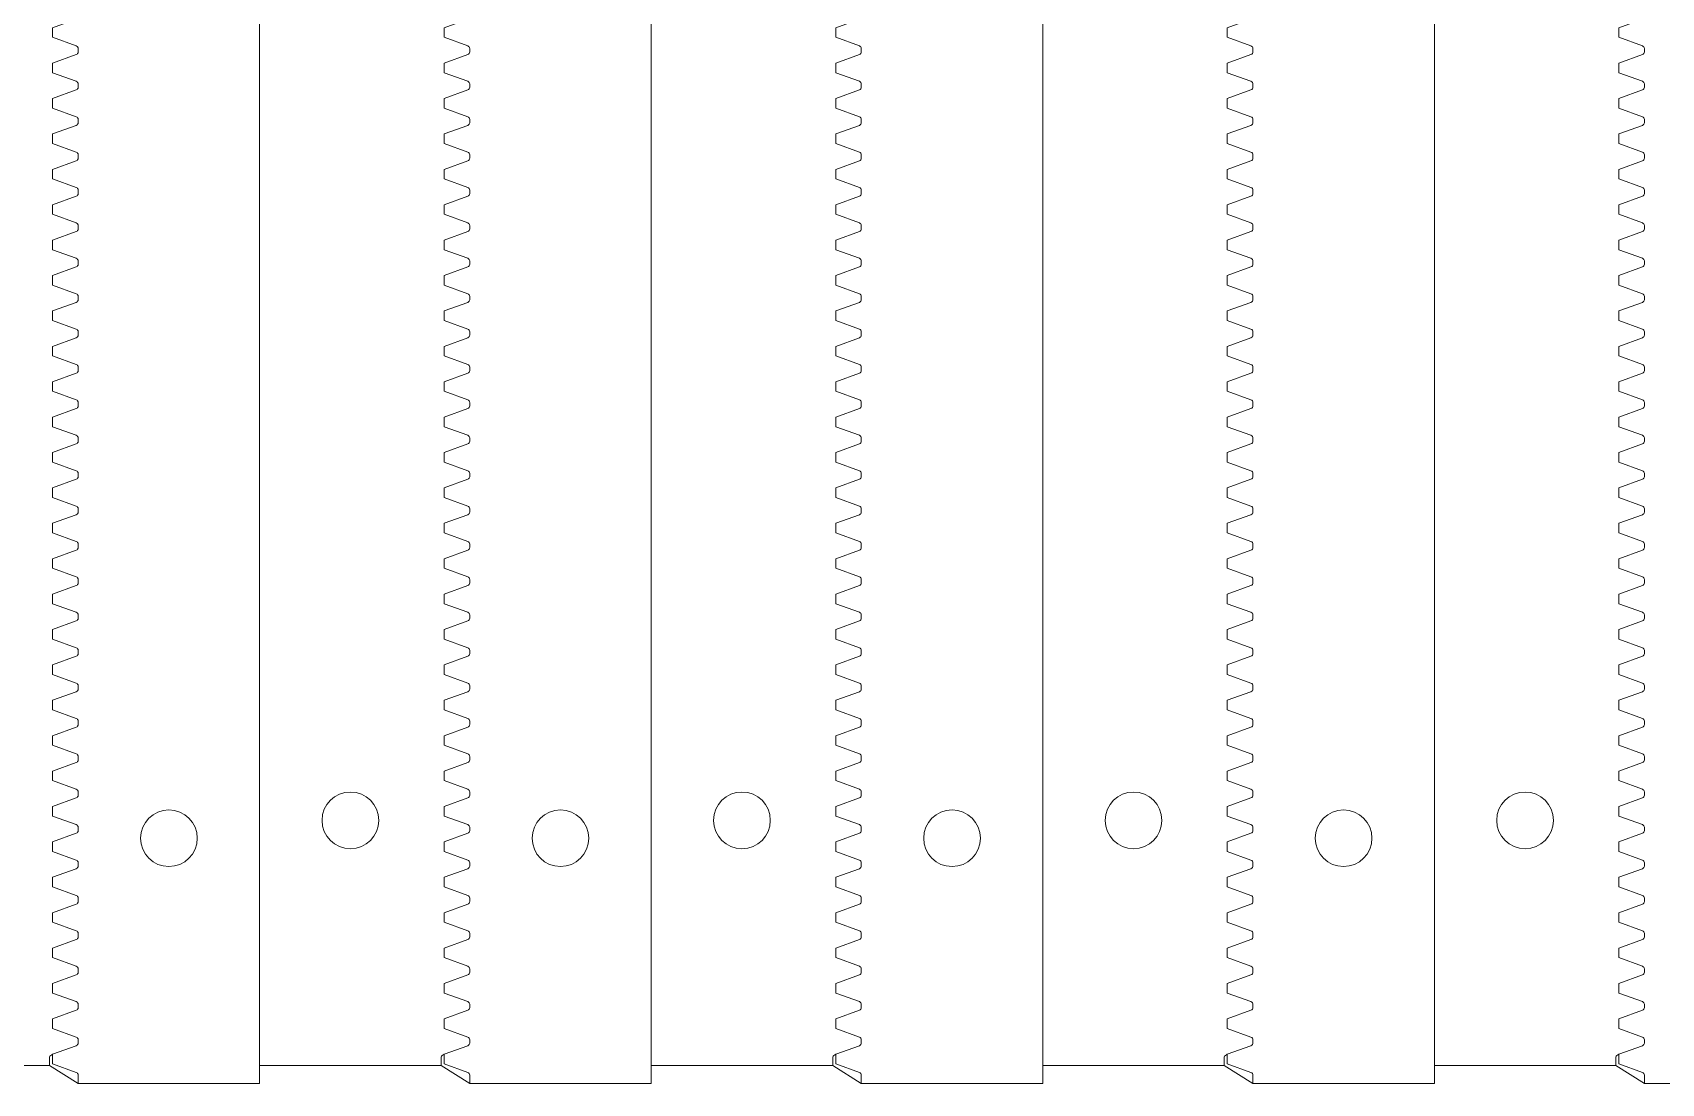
# Model space of a CAD drawing. Header units: millimetres. Extents: x -299 to 288, y -149 to 36.
# Drawn here: x -8.2 to 135.4, y -148.7 to -56 of the extents above; entities that cross this region are included whole.
import ezdxf

# ---------------------------------------------------------------- set-up
doc = ezdxf.new("R2010")
doc.units = ezdxf.units.MM
doc.header["$MEASUREMENT"] = 0
doc.layers.add('Layer 1', color=7, linetype='Continuous')

msp = doc.modelspace()

# ---------------------------------------------------------------- linework, layer by layer
at = {"layer": 'Layer 1', "color": 114, "lineweight": 9}
for points in [[(11.7822, 35.5486), (11.7822, -147.1182)], [(46.3017, 35.5486), (46.3017, -147.1182)], [(80.8212, 35.5486), (80.8212, -147.1182)], [(115.3407, 35.5486), (115.3407, -147.1182)], [(-4.3823, -57.1634), (-6.4678, -56.4043), (-6.4678, -55.5615), (-4.3823, -54.8024)], [(30.1372, -57.1634), (28.0517, -56.4043), (28.0517, -55.5615), (30.1372, -54.8024)], [(64.6567, -57.1634), (62.5712, -56.4043), (62.5712, -55.5615), (64.6567, -54.8024)], [(99.1762, -57.1634), (97.0907, -56.4043), (97.0907, -55.5615), (99.1762, -54.8024)], [(133.6957, -57.1634), (131.6102, -56.4043), (131.6102, -55.5615), (133.6957, -54.8024)], [(-4.2178, -57.6903), (-4.2178, -57.3983)], [(30.3017, -57.6903), (30.3017, -57.3983)], [(64.8212, -57.6903), (64.8212, -57.3983)], [(99.3407, -57.6903), (99.3407, -57.3983)], [(133.8602, -57.6903), (133.8602, -57.3983)], [(-4.3823, -60.2862), (-6.4678, -59.5272), (-6.4678, -58.6843), (-4.3823, -57.9252)], [(30.1372, -60.2862), (28.0517, -59.5272), (28.0517, -58.6843), (30.1372, -57.9252)], [(64.6567, -60.2862), (62.5712, -59.5272), (62.5712, -58.6843), (64.6567, -57.9252)], [(99.1762, -60.2862), (97.0907, -59.5272), (97.0907, -58.6843), (99.1762, -57.9252)], [(133.6957, -60.2862), (131.6102, -59.5272), (131.6102, -58.6843), (133.6957, -57.9252)], [(-4.3823, -63.409), (-6.4678, -62.65), (-6.4678, -61.8071), (-4.3823, -61.048)], [(-4.2178, -60.8131), (-4.2178, -60.5211)], [(30.1372, -63.409), (28.0517, -62.65), (28.0517, -61.8071), (30.1372, -61.048)], [(30.3017, -60.8131), (30.3017, -60.5211)], [(64.6567, -63.409), (62.5712, -62.65), (62.5712, -61.8071), (64.6567, -61.048)], [(64.8212, -60.8131), (64.8212, -60.5211)], [(99.1762, -63.409), (97.0907, -62.65), (97.0907, -61.8071), (99.1762, -61.048)], [(99.3407, -60.8131), (99.3407, -60.5211)], [(133.6957, -63.409), (131.6102, -62.65), (131.6102, -61.8071), (133.6957, -61.048)], [(133.8602, -60.8131), (133.8602, -60.5211)], [(-4.3823, -66.5318), (-6.4678, -65.7728), (-6.4678, -64.9299), (-4.3823, -64.1708)], [(-4.2178, -63.9359), (-4.2178, -63.6439)], [(30.1372, -66.5318), (28.0517, -65.7728), (28.0517, -64.9299), (30.1372, -64.1708)], [(30.3017, -63.9359), (30.3017, -63.6439)], [(64.6567, -66.5318), (62.5712, -65.7728), (62.5712, -64.9299), (64.6567, -64.1708)], [(64.8212, -63.9359), (64.8212, -63.6439)], [(99.1762, -66.5318), (97.0907, -65.7728), (97.0907, -64.9299), (99.1762, -64.1708)], [(99.3407, -63.9359), (99.3407, -63.6439)], [(133.6957, -66.5318), (131.6102, -65.7728), (131.6102, -64.9299), (133.6957, -64.1708)], [(133.8602, -63.9359), (133.8602, -63.6439)], [(-4.3823, -69.6546), (-6.4678, -68.8956), (-6.4678, -68.0527), (-4.3823, -67.2937)], [(-4.2178, -67.0587), (-4.2178, -66.7668)], [(30.1372, -69.6546), (28.0517, -68.8956), (28.0517, -68.0527), (30.1372, -67.2937)], [(30.3017, -67.0587), (30.3017, -66.7668)], [(64.6567, -69.6546), (62.5712, -68.8956), (62.5712, -68.0527), (64.6567, -67.2937)], [(64.8212, -67.0587), (64.8212, -66.7668)], [(99.1762, -69.6546), (97.0907, -68.8956), (97.0907, -68.0527), (99.1762, -67.2937)], [(99.3407, -67.0587), (99.3407, -66.7668)], [(133.6957, -69.6546), (131.6102, -68.8956), (131.6102, -68.0527), (133.6957, -67.2937)], [(133.8602, -67.0587), (133.8602, -66.7668)], [(-4.2178, -70.1815), (-4.2178, -69.8896)], [(30.3017, -70.1815), (30.3017, -69.8896)], [(64.8212, -70.1815), (64.8212, -69.8896)], [(99.3407, -70.1815), (99.3407, -69.8896)], [(133.8602, -70.1815), (133.8602, -69.8896)], [(-4.3823, -72.7774), (-6.4678, -72.0184), (-6.4678, -71.1755), (-4.3823, -70.4165)], [(30.1372, -72.7774), (28.0517, -72.0184), (28.0517, -71.1755), (30.1372, -70.4165)], [(64.6567, -72.7774), (62.5712, -72.0184), (62.5712, -71.1755), (64.6567, -70.4165)], [(99.1762, -72.7774), (97.0907, -72.0184), (97.0907, -71.1755), (99.1762, -70.4165)], [(133.6957, -72.7774), (131.6102, -72.0184), (131.6102, -71.1755), (133.6957, -70.4165)], [(-4.2178, -73.3043), (-4.2178, -73.0124)], [(30.3017, -73.3043), (30.3017, -73.0124)], [(64.8212, -73.3043), (64.8212, -73.0124)], [(99.3407, -73.3043), (99.3407, -73.0124)], [(133.8602, -73.3043), (133.8602, -73.0124)], [(-4.3823, -75.9002), (-6.4678, -75.1412), (-6.4678, -74.2983), (-4.3823, -73.5393)], [(30.1372, -75.9002), (28.0517, -75.1412), (28.0517, -74.2983), (30.1372, -73.5393)], [(64.6567, -75.9002), (62.5712, -75.1412), (62.5712, -74.2983), (64.6567, -73.5393)], [(99.1762, -75.9002), (97.0907, -75.1412), (97.0907, -74.2983), (99.1762, -73.5393)], [(133.6957, -75.9002), (131.6102, -75.1412), (131.6102, -74.2983), (133.6957, -73.5393)], [(-4.3823, -79.0231), (-6.4678, -78.264), (-6.4678, -77.4211), (-4.3823, -76.6621)], [(-4.2178, -76.4272), (-4.2178, -76.1352)], [(30.1372, -79.0231), (28.0517, -78.264), (28.0517, -77.4211), (30.1372, -76.6621)], [(30.3017, -76.4272), (30.3017, -76.1352)], [(64.6567, -79.0231), (62.5712, -78.264), (62.5712, -77.4211), (64.6567, -76.6621)], [(64.8212, -76.4272), (64.8212, -76.1352)], [(99.1762, -79.0231), (97.0907, -78.264), (97.0907, -77.4211), (99.1762, -76.6621)], [(99.3407, -76.4272), (99.3407, -76.1352)], [(133.6957, -79.0231), (131.6102, -78.264), (131.6102, -77.4211), (133.6957, -76.6621)], [(133.8602, -76.4272), (133.8602, -76.1352)], [(-4.3823, -82.1459), (-6.4678, -81.3868), (-6.4678, -80.5439), (-4.3823, -79.7849)], [(-4.2178, -79.55), (-4.2178, -79.258)], [(30.1372, -82.1459), (28.0517, -81.3868), (28.0517, -80.5439), (30.1372, -79.7849)], [(30.3017, -79.55), (30.3017, -79.258)], [(64.6567, -82.1459), (62.5712, -81.3868), (62.5712, -80.5439), (64.6567, -79.7849)], [(64.8212, -79.55), (64.8212, -79.258)], [(99.1762, -82.1459), (97.0907, -81.3868), (97.0907, -80.5439), (99.1762, -79.7849)], [(99.3407, -79.55), (99.3407, -79.258)], [(133.6957, -82.1459), (131.6102, -81.3868), (131.6102, -80.5439), (133.6957, -79.7849)], [(133.8602, -79.55), (133.8602, -79.258)], [(-4.3823, -85.2687), (-6.4678, -84.5096), (-6.4678, -83.6668), (-4.3823, -82.9077)], [(-4.2178, -82.6728), (-4.2178, -82.3808)], [(30.1372, -85.2687), (28.0517, -84.5096), (28.0517, -83.6668), (30.1372, -82.9077)], [(30.3017, -82.6728), (30.3017, -82.3808)], [(64.6567, -85.2687), (62.5712, -84.5096), (62.5712, -83.6668), (64.6567, -82.9077)], [(64.8212, -82.6728), (64.8212, -82.3808)], [(99.1762, -85.2687), (97.0907, -84.5096), (97.0907, -83.6668), (99.1762, -82.9077)], [(99.3407, -82.6728), (99.3407, -82.3808)], [(133.6957, -85.2687), (131.6102, -84.5096), (131.6102, -83.6668), (133.6957, -82.9077)], [(133.8602, -82.6728), (133.8602, -82.3808)], [(-4.3823, -88.3915), (-6.4678, -87.6324), (-6.4678, -86.7896), (-4.3823, -86.0305)], [(-4.2178, -85.7956), (-4.2178, -85.5036)], [(30.1372, -88.3915), (28.0517, -87.6324), (28.0517, -86.7896), (30.1372, -86.0305)], [(30.3017, -85.7956), (30.3017, -85.5036)], [(64.6567, -88.3915), (62.5712, -87.6324), (62.5712, -86.7896), (64.6567, -86.0305)], [(64.8212, -85.7956), (64.8212, -85.5036)], [(99.1762, -88.3915), (97.0907, -87.6324), (97.0907, -86.7896), (99.1762, -86.0305)], [(99.3407, -85.7956), (99.3407, -85.5036)], [(133.6957, -88.3915), (131.6102, -87.6324), (131.6102, -86.7896), (133.6957, -86.0305)], [(133.8602, -85.7956), (133.8602, -85.5036)], [(-4.2178, -88.9184), (-4.2178, -88.6264)], [(30.3017, -88.9184), (30.3017, -88.6264)], [(64.8212, -88.9184), (64.8212, -88.6264)], [(99.3407, -88.9184), (99.3407, -88.6264)], [(133.8602, -88.9184), (133.8602, -88.6264)], [(-4.3823, -91.5143), (-6.4678, -90.7552), (-6.4678, -89.9124), (-4.3823, -89.1533)], [(30.1372, -91.5143), (28.0517, -90.7552), (28.0517, -89.9124), (30.1372, -89.1533)], [(64.6567, -91.5143), (62.5712, -90.7552), (62.5712, -89.9124), (64.6567, -89.1533)], [(99.1762, -91.5143), (97.0907, -90.7552), (97.0907, -89.9124), (99.1762, -89.1533)], [(133.6957, -91.5143), (131.6102, -90.7552), (131.6102, -89.9124), (133.6957, -89.1533)], [(-4.2178, -92.0412), (-4.2178, -91.7492)], [(30.3017, -92.0412), (30.3017, -91.7492)], [(64.8212, -92.0412), (64.8212, -91.7492)], [(99.3407, -92.0412), (99.3407, -91.7492)], [(133.8602, -92.0412), (133.8602, -91.7492)], [(-4.3823, -94.6371), (-6.4678, -93.878), (-6.4678, -93.0352), (-4.3823, -92.2761)], [(30.1372, -94.6371), (28.0517, -93.878), (28.0517, -93.0352), (30.1372, -92.2761)], [(64.6567, -94.6371), (62.5712, -93.878), (62.5712, -93.0352), (64.6567, -92.2761)], [(99.1762, -94.6371), (97.0907, -93.878), (97.0907, -93.0352), (99.1762, -92.2761)], [(133.6957, -94.6371), (131.6102, -93.878), (131.6102, -93.0352), (133.6957, -92.2761)], [(-4.3823, -97.7599), (-6.4678, -97.0008), (-6.4678, -96.158), (-4.3823, -95.3989)], [(-4.2178, -95.164), (-4.2178, -94.872)], [(30.1372, -97.7599), (28.0517, -97.0008), (28.0517, -96.158), (30.1372, -95.3989)], [(30.3017, -95.164), (30.3017, -94.872)], [(64.6567, -97.7599), (62.5712, -97.0008), (62.5712, -96.158), (64.6567, -95.3989)], [(64.8212, -95.164), (64.8212, -94.872)], [(99.1762, -97.7599), (97.0907, -97.0008), (97.0907, -96.158), (99.1762, -95.3989)], [(99.3407, -95.164), (99.3407, -94.872)], [(133.6957, -97.7599), (131.6102, -97.0008), (131.6102, -96.158), (133.6957, -95.3989)], [(133.8602, -95.164), (133.8602, -94.872)], [(-4.3823, -100.8827), (-6.4678, -100.1236), (-6.4678, -99.2808), (-4.3823, -98.5217)], [(-4.2178, -98.2868), (-4.2178, -97.9948)], [(30.1372, -100.8827), (28.0517, -100.1236), (28.0517, -99.2808), (30.1372, -98.5217)], [(30.3017, -98.2868), (30.3017, -97.9948)], [(64.6567, -100.8827), (62.5712, -100.1236), (62.5712, -99.2808), (64.6567, -98.5217)], [(64.8212, -98.2868), (64.8212, -97.9948)], [(99.1762, -100.8827), (97.0907, -100.1236), (97.0907, -99.2808), (99.1762, -98.5217)], [(99.3407, -98.2868), (99.3407, -97.9948)], [(133.6957, -100.8827), (131.6102, -100.1236), (131.6102, -99.2808), (133.6957, -98.5217)], [(133.8602, -98.2868), (133.8602, -97.9948)], [(-4.3823, -104.0055), (-6.4678, -103.2465), (-6.4678, -102.4036), (-4.3823, -101.6445)], [(-4.2178, -101.4096), (-4.2178, -101.1176)], [(30.1372, -104.0055), (28.0517, -103.2465), (28.0517, -102.4036), (30.1372, -101.6445)], [(30.3017, -101.4096), (30.3017, -101.1176)], [(64.6567, -104.0055), (62.5712, -103.2465), (62.5712, -102.4036), (64.6567, -101.6445)], [(64.8212, -101.4096), (64.8212, -101.1176)], [(99.1762, -104.0055), (97.0907, -103.2465), (97.0907, -102.4036), (99.1762, -101.6445)], [(99.3407, -101.4096), (99.3407, -101.1176)], [(133.6957, -104.0055), (131.6102, -103.2465), (131.6102, -102.4036), (133.6957, -101.6445)], [(133.8602, -101.4096), (133.8602, -101.1176)], [(-4.3823, -107.1283), (-6.4678, -106.3693), (-6.4678, -105.5264), (-4.3823, -104.7673)], [(-4.2178, -104.5324), (-4.2178, -104.2404)], [(30.1372, -107.1283), (28.0517, -106.3693), (28.0517, -105.5264), (30.1372, -104.7673)], [(30.3017, -104.5324), (30.3017, -104.2404)], [(64.6567, -107.1283), (62.5712, -106.3693), (62.5712, -105.5264), (64.6567, -104.7673)], [(64.8212, -104.5324), (64.8212, -104.2404)], [(99.1762, -107.1283), (97.0907, -106.3693), (97.0907, -105.5264), (99.1762, -104.7673)], [(99.3407, -104.5324), (99.3407, -104.2404)], [(133.6957, -107.1283), (131.6102, -106.3693), (131.6102, -105.5264), (133.6957, -104.7673)], [(133.8602, -104.5324), (133.8602, -104.2404)], [(-4.2178, -107.6552), (-4.2178, -107.3632)], [(30.3017, -107.6552), (30.3017, -107.3632)], [(64.8212, -107.6552), (64.8212, -107.3632)], [(99.3407, -107.6552), (99.3407, -107.3632)], [(133.8602, -107.6552), (133.8602, -107.3632)], [(-4.3823, -110.2511), (-6.4678, -109.4921), (-6.4678, -108.6492), (-4.3823, -107.8901)], [(30.1372, -110.2511), (28.0517, -109.4921), (28.0517, -108.6492), (30.1372, -107.8901)], [(64.6567, -110.2511), (62.5712, -109.4921), (62.5712, -108.6492), (64.6567, -107.8901)], [(99.1762, -110.2511), (97.0907, -109.4921), (97.0907, -108.6492), (99.1762, -107.8901)], [(133.6957, -110.2511), (131.6102, -109.4921), (131.6102, -108.6492), (133.6957, -107.8901)], [(-4.2178, -110.778), (-4.2178, -110.486)], [(30.3017, -110.778), (30.3017, -110.486)], [(64.8212, -110.778), (64.8212, -110.486)], [(99.3407, -110.778), (99.3407, -110.486)], [(133.8602, -110.778), (133.8602, -110.486)], [(-4.3823, -113.3739), (-6.4678, -112.6149), (-6.4678, -111.772), (-4.3823, -111.013)], [(30.1372, -113.3739), (28.0517, -112.6149), (28.0517, -111.772), (30.1372, -111.013)], [(64.6567, -113.3739), (62.5712, -112.6149), (62.5712, -111.772), (64.6567, -111.013)], [(99.1762, -113.3739), (97.0907, -112.6149), (97.0907, -111.772), (99.1762, -111.013)], [(133.6957, -113.3739), (131.6102, -112.6149), (131.6102, -111.772), (133.6957, -111.013)], [(-4.3823, -116.4967), (-6.4678, -115.7377), (-6.4678, -114.8948), (-4.3823, -114.1358)], [(-4.2178, -113.9008), (-4.2178, -113.6089)], [(30.1372, -116.4967), (28.0517, -115.7377), (28.0517, -114.8948), (30.1372, -114.1358)], [(30.3017, -113.9008), (30.3017, -113.6089)], [(64.6567, -116.4967), (62.5712, -115.7377), (62.5712, -114.8948), (64.6567, -114.1358)], [(64.8212, -113.9008), (64.8212, -113.6089)], [(99.1762, -116.4967), (97.0907, -115.7377), (97.0907, -114.8948), (99.1762, -114.1358)], [(99.3407, -113.9008), (99.3407, -113.6089)], [(133.6957, -116.4967), (131.6102, -115.7377), (131.6102, -114.8948), (133.6957, -114.1358)], [(133.8602, -113.9008), (133.8602, -113.6089)], [(-4.3823, -119.6195), (-6.4678, -118.8605), (-6.4678, -118.0176), (-4.3823, -117.2586)], [(-4.2178, -117.0236), (-4.2178, -116.7317)], [(30.1372, -119.6195), (28.0517, -118.8605), (28.0517, -118.0176), (30.1372, -117.2586)], [(30.3017, -117.0236), (30.3017, -116.7317)], [(64.6567, -119.6195), (62.5712, -118.8605), (62.5712, -118.0176), (64.6567, -117.2586)], [(64.8212, -117.0236), (64.8212, -116.7317)], [(99.1762, -119.6195), (97.0907, -118.8605), (97.0907, -118.0176), (99.1762, -117.2586)], [(99.3407, -117.0236), (99.3407, -116.7317)], [(133.6957, -119.6195), (131.6102, -118.8605), (131.6102, -118.0176), (133.6957, -117.2586)], [(133.8602, -117.0236), (133.8602, -116.7317)], [(-4.3823, -122.7424), (-6.4678, -121.9833), (-6.4678, -121.1404), (-4.3823, -120.3814)], [(-4.2178, -120.1465), (-4.2178, -119.8545)], [(30.1372, -122.7424), (28.0517, -121.9833), (28.0517, -121.1404), (30.1372, -120.3814)], [(30.3017, -120.1465), (30.3017, -119.8545)], [(64.6567, -122.7424), (62.5712, -121.9833), (62.5712, -121.1404), (64.6567, -120.3814)], [(64.8212, -120.1465), (64.8212, -119.8545)], [(99.1762, -122.7424), (97.0907, -121.9833), (97.0907, -121.1404), (99.1762, -120.3814)], [(99.3407, -120.1465), (99.3407, -119.8545)], [(133.6957, -122.7424), (131.6102, -121.9833), (131.6102, -121.1404), (133.6957, -120.3814)], [(133.8602, -120.1465), (133.8602, -119.8545)], [(-4.2178, -123.2693), (-4.2178, -122.9773)], [(30.3017, -123.2693), (30.3017, -122.9773)], [(64.8212, -123.2693), (64.8212, -122.9773)], [(99.3407, -123.2693), (99.3407, -122.9773)], [(133.8602, -123.2693), (133.8602, -122.9773)], [(-4.3823, -125.8652), (-6.4678, -125.1061), (-6.4678, -124.2632), (-4.3823, -123.5042)], [(30.1372, -125.8652), (28.0517, -125.1061), (28.0517, -124.2632), (30.1372, -123.5042)], [(64.6567, -125.8652), (62.5712, -125.1061), (62.5712, -124.2632), (64.6567, -123.5042)], [(99.1762, -125.8652), (97.0907, -125.1061), (97.0907, -124.2632), (99.1762, -123.5042)], [(133.6957, -125.8652), (131.6102, -125.1061), (131.6102, -124.2632), (133.6957, -123.5042)], [(-4.2178, -126.3921), (-4.2178, -126.1001)], [(30.3017, -126.3921), (30.3017, -126.1001)], [(64.8212, -126.3921), (64.8212, -126.1001)], [(99.3407, -126.3921), (99.3407, -126.1001)], [(133.8602, -126.3921), (133.8602, -126.1001)], [(-4.3823, -128.988), (-6.4678, -128.2289), (-6.4678, -127.3861), (-4.3823, -126.627)], [(30.1372, -128.988), (28.0517, -128.2289), (28.0517, -127.3861), (30.1372, -126.627)], [(64.6567, -128.988), (62.5712, -128.2289), (62.5712, -127.3861), (64.6567, -126.627)], [(99.1762, -128.988), (97.0907, -128.2289), (97.0907, -127.3861), (99.1762, -126.627)], [(133.6957, -128.988), (131.6102, -128.2289), (131.6102, -127.3861), (133.6957, -126.627)], [(-4.2178, -129.5149), (-4.2178, -129.2229)], [(30.3017, -129.5149), (30.3017, -129.2229)], [(64.8212, -129.5149), (64.8212, -129.2229)], [(99.3407, -129.5149), (99.3407, -129.2229)], [(133.8602, -129.5149), (133.8602, -129.2229)], [(-4.3823, -132.1108), (-6.4678, -131.3517), (-6.4678, -130.5089), (-4.3823, -129.7498)], [(30.1372, -132.1108), (28.0517, -131.3517), (28.0517, -130.5089), (30.1372, -129.7498)], [(64.6567, -132.1108), (62.5712, -131.3517), (62.5712, -130.5089), (64.6567, -129.7498)], [(99.1762, -132.1108), (97.0907, -131.3517), (97.0907, -130.5089), (99.1762, -129.7498)], [(133.6957, -132.1108), (131.6102, -131.3517), (131.6102, -130.5089), (133.6957, -129.7498)], [(-4.3823, -135.2336), (-6.4678, -134.4745), (-6.4678, -133.6317), (-4.3823, -132.8726)], [(-4.2178, -132.6377), (-4.2178, -132.3457)], [(30.1372, -135.2336), (28.0517, -134.4745), (28.0517, -133.6317), (30.1372, -132.8726)], [(30.3017, -132.6377), (30.3017, -132.3457)], [(64.6567, -135.2336), (62.5712, -134.4745), (62.5712, -133.6317), (64.6567, -132.8726)], [(64.8212, -132.6377), (64.8212, -132.3457)], [(99.1762, -135.2336), (97.0907, -134.4745), (97.0907, -133.6317), (99.1762, -132.8726)], [(99.3407, -132.6377), (99.3407, -132.3457)], [(133.6957, -135.2336), (131.6102, -134.4745), (131.6102, -133.6317), (133.6957, -132.8726)], [(133.8602, -132.6377), (133.8602, -132.3457)], [(-4.3823, -138.3564), (-6.4678, -137.5973), (-6.4678, -136.7545), (-4.3823, -135.9954)], [(-4.2178, -135.7605), (-4.2178, -135.4685)], [(30.1372, -138.3564), (28.0517, -137.5973), (28.0517, -136.7545), (30.1372, -135.9954)], [(30.3017, -135.7605), (30.3017, -135.4685)], [(64.6567, -138.3564), (62.5712, -137.5973), (62.5712, -136.7545), (64.6567, -135.9954)], [(64.8212, -135.7605), (64.8212, -135.4685)], [(99.1762, -138.3564), (97.0907, -137.5973), (97.0907, -136.7545), (99.1762, -135.9954)], [(99.3407, -135.7605), (99.3407, -135.4685)], [(133.6957, -138.3564), (131.6102, -137.5973), (131.6102, -136.7545), (133.6957, -135.9954)], [(133.8602, -135.7605), (133.8602, -135.4685)], [(-4.3823, -141.4792), (-6.4678, -140.7201), (-6.4678, -139.8773), (-4.3823, -139.1182)], [(-4.2178, -138.8833), (-4.2178, -138.5913)], [(30.1372, -141.4792), (28.0517, -140.7201), (28.0517, -139.8773), (30.1372, -139.1182)], [(30.3017, -138.8833), (30.3017, -138.5913)], [(64.6567, -141.4792), (62.5712, -140.7201), (62.5712, -139.8773), (64.6567, -139.1182)], [(64.8212, -138.8833), (64.8212, -138.5913)], [(99.1762, -141.4792), (97.0907, -140.7201), (97.0907, -139.8773), (99.1762, -139.1182)], [(99.3407, -138.8833), (99.3407, -138.5913)], [(133.6957, -141.4792), (131.6102, -140.7201), (131.6102, -139.8773), (133.6957, -139.1182)], [(133.8602, -138.8833), (133.8602, -138.5913)], [(-4.2178, -142.0061), (-4.2178, -141.7141)], [(30.3017, -142.0061), (30.3017, -141.7141)], [(64.8212, -142.0061), (64.8212, -141.7141)], [(99.3407, -142.0061), (99.3407, -141.7141)], [(133.8602, -142.0061), (133.8602, -141.7141)], [(-4.3823, -144.602), (-6.4678, -143.8429), (-6.4678, -143.0001), (-4.3823, -142.241)], [(30.1372, -144.602), (28.0517, -143.8429), (28.0517, -143.0001), (30.1372, -142.241)], [(64.6567, -144.602), (62.5712, -143.8429), (62.5712, -143.0001), (64.6567, -142.241)], [(99.1762, -144.602), (97.0907, -143.8429), (97.0907, -143.0001), (99.1762, -142.241)], [(133.6957, -144.602), (131.6102, -143.8429), (131.6102, -143.0001), (133.6957, -142.241)], [(-4.2178, -145.1289), (-4.2178, -144.8369)], [(30.3017, -145.1289), (30.3017, -144.8369)], [(64.8212, -145.1289), (64.8212, -144.8369)], [(99.3407, -145.1289), (99.3407, -144.8369)], [(133.8602, -145.1289), (133.8602, -144.8369)], [(-6.7373, -147.1182), (-6.7372, -146.3823)], [(-4.3823, -147.7248), (-6.4678, -146.9657), (-6.4678, -146.1229), (-4.3823, -145.3638)], [(27.7822, -147.1182), (27.7823, -146.3823)], [(30.1372, -147.7248), (28.0517, -146.9657), (28.0517, -146.1229), (30.1372, -145.3638)], [(62.3017, -147.1182), (62.3018, -146.3823)], [(64.6567, -147.7248), (62.5712, -146.9657), (62.5712, -146.1229), (64.6567, -145.3638)], [(96.8212, -147.1182), (96.8213, -146.3823)], [(99.1762, -147.7248), (97.0907, -146.9657), (97.0907, -146.1229), (99.1762, -145.3638)], [(131.3407, -147.1182), (131.3408, -146.3823)], [(133.6957, -147.7248), (131.6102, -146.9657), (131.6102, -146.1229), (133.6957, -145.3638)], [(-4.2178, -148.6956), (-4.2178, -147.9597)], [(30.3017, -148.6956), (30.3017, -147.9597)], [(64.8212, -148.6956), (64.8212, -147.9597)], [(99.3407, -148.6956), (99.3407, -147.9597)], [(133.8602, -148.6956), (133.8602, -147.9597)]]:
    msp.add_lwpolyline(points, dxfattribs=at)
at = {"layer": 'Layer 1', "color": 175, "lineweight": 18}
msp.add_lwpolyline([(149.8602, -148.6956), (133.8602, -148.6956), (131.3407, -147.1182), (115.3407, -147.1182), (115.3407, -148.6956), (99.3407, -148.6956), (96.8212, -147.1182), (80.8212, -147.1182), (80.8212, -148.6956), (64.8212, -148.6956), (62.3017, -147.1182), (46.3017, -147.1182), (46.3017, -148.6956), (30.3017, -148.6956), (27.7822, -147.1182), (11.7822, -147.1182), (11.7822, -148.6956), (-4.2178, -148.6956), (-6.7373, -147.1182), (-22.7373, -147.1182)], dxfattribs=at)
at = {"layer": 'Layer 1', "color": 114, "lineweight": 9}
for points in [[(-4.2178, -57.3983), (-4.218, -57.2932), (-4.2837, -57.1994), (-4.3823, -57.1634)], [(30.3017, -57.3983), (30.3015, -57.2932), (30.2358, -57.1994), (30.1372, -57.1634)], [(64.8212, -57.3983), (64.821, -57.2932), (64.7553, -57.1994), (64.6567, -57.1634)], [(99.3407, -57.3983), (99.3405, -57.2932), (99.2748, -57.1994), (99.1762, -57.1634)], [(133.8602, -57.3983), (133.86, -57.2932), (133.7943, -57.1994), (133.6957, -57.1634)], [(-4.3823, -57.9252), (-4.2837, -57.8893), (-4.218, -57.7954), (-4.2178, -57.6903)], [(30.1372, -57.9252), (30.2358, -57.8893), (30.3015, -57.7954), (30.3017, -57.6903)], [(64.6567, -57.9252), (64.7553, -57.8893), (64.821, -57.7954), (64.8212, -57.6903)], [(99.1762, -57.9252), (99.2748, -57.8893), (99.3405, -57.7954), (99.3407, -57.6903)], [(133.6957, -57.9252), (133.7943, -57.8893), (133.86, -57.7954), (133.8602, -57.6903)], [(-4.2178, -60.5211), (-4.218, -60.416), (-4.2837, -60.3222), (-4.3823, -60.2862)], [(30.3017, -60.5211), (30.3015, -60.416), (30.2358, -60.3222), (30.1372, -60.2862)], [(64.8212, -60.5211), (64.821, -60.416), (64.7553, -60.3222), (64.6567, -60.2862)], [(99.3407, -60.5211), (99.3405, -60.416), (99.2748, -60.3222), (99.1762, -60.2862)], [(133.8602, -60.5211), (133.86, -60.416), (133.7943, -60.3222), (133.6957, -60.2862)], [(-4.3823, -61.048), (-4.2837, -61.0121), (-4.218, -60.9182), (-4.2178, -60.8131)], [(30.1372, -61.048), (30.2358, -61.0121), (30.3015, -60.9182), (30.3017, -60.8131)], [(64.6567, -61.048), (64.7553, -61.0121), (64.821, -60.9182), (64.8212, -60.8131)], [(99.1762, -61.048), (99.2748, -61.0121), (99.3405, -60.9182), (99.3407, -60.8131)], [(133.6957, -61.048), (133.7943, -61.0121), (133.86, -60.9182), (133.8602, -60.8131)], [(-4.2178, -63.6439), (-4.218, -63.5388), (-4.2837, -63.445), (-4.3823, -63.409)], [(-4.3823, -64.1708), (-4.2837, -64.1349), (-4.218, -64.041), (-4.2178, -63.9359)], [(30.3017, -63.6439), (30.3015, -63.5388), (30.2358, -63.445), (30.1372, -63.409)], [(30.1372, -64.1708), (30.2358, -64.1349), (30.3015, -64.041), (30.3017, -63.9359)], [(64.8212, -63.6439), (64.821, -63.5388), (64.7553, -63.445), (64.6567, -63.409)], [(64.6567, -64.1708), (64.7553, -64.1349), (64.821, -64.041), (64.8212, -63.9359)], [(99.3407, -63.6439), (99.3405, -63.5388), (99.2748, -63.445), (99.1762, -63.409)], [(99.1762, -64.1708), (99.2748, -64.1349), (99.3405, -64.041), (99.3407, -63.9359)], [(133.8602, -63.6439), (133.86, -63.5388), (133.7943, -63.445), (133.6957, -63.409)], [(133.6957, -64.1708), (133.7943, -64.1349), (133.86, -64.041), (133.8602, -63.9359)], [(-4.2178, -66.7668), (-4.218, -66.6617), (-4.2837, -66.5678), (-4.3823, -66.5318)], [(-4.3823, -67.2937), (-4.2837, -67.2577), (-4.218, -67.1638), (-4.2178, -67.0587)], [(30.3017, -66.7668), (30.3015, -66.6617), (30.2358, -66.5678), (30.1372, -66.5318)], [(30.1372, -67.2937), (30.2358, -67.2577), (30.3015, -67.1638), (30.3017, -67.0587)], [(64.8212, -66.7668), (64.821, -66.6617), (64.7553, -66.5678), (64.6567, -66.5318)], [(64.6567, -67.2937), (64.7553, -67.2577), (64.821, -67.1638), (64.8212, -67.0587)], [(99.3407, -66.7668), (99.3405, -66.6617), (99.2748, -66.5678), (99.1762, -66.5318)], [(99.1762, -67.2937), (99.2748, -67.2577), (99.3405, -67.1638), (99.3407, -67.0587)], [(133.8602, -66.7668), (133.86, -66.6617), (133.7943, -66.5678), (133.6957, -66.5318)], [(133.6957, -67.2937), (133.7943, -67.2577), (133.86, -67.1638), (133.8602, -67.0587)], [(-4.2178, -69.8896), (-4.218, -69.7845), (-4.2837, -69.6906), (-4.3823, -69.6546)], [(-4.3823, -70.4165), (-4.2837, -70.3805), (-4.218, -70.2866), (-4.2178, -70.1815)], [(30.3017, -69.8896), (30.3015, -69.7845), (30.2358, -69.6906), (30.1372, -69.6546)], [(30.1372, -70.4165), (30.2358, -70.3805), (30.3015, -70.2866), (30.3017, -70.1815)], [(64.8212, -69.8896), (64.821, -69.7845), (64.7553, -69.6906), (64.6567, -69.6546)], [(64.6567, -70.4165), (64.7553, -70.3805), (64.821, -70.2866), (64.8212, -70.1815)], [(99.3407, -69.8896), (99.3405, -69.7845), (99.2748, -69.6906), (99.1762, -69.6546)], [(99.1762, -70.4165), (99.2748, -70.3805), (99.3405, -70.2866), (99.3407, -70.1815)], [(133.8602, -69.8896), (133.86, -69.7845), (133.7943, -69.6906), (133.6957, -69.6546)], [(133.6957, -70.4165), (133.7943, -70.3805), (133.86, -70.2866), (133.8602, -70.1815)], [(-4.2178, -73.0124), (-4.218, -72.9073), (-4.2837, -72.8134), (-4.3823, -72.7774)], [(30.3017, -73.0124), (30.3015, -72.9073), (30.2358, -72.8134), (30.1372, -72.7774)], [(64.8212, -73.0124), (64.821, -72.9073), (64.7553, -72.8134), (64.6567, -72.7774)], [(99.3407, -73.0124), (99.3405, -72.9073), (99.2748, -72.8134), (99.1762, -72.7774)], [(133.8602, -73.0124), (133.86, -72.9073), (133.7943, -72.8134), (133.6957, -72.7774)], [(-4.3823, -73.5393), (-4.2837, -73.5033), (-4.218, -73.4094), (-4.2178, -73.3043)], [(30.1372, -73.5393), (30.2358, -73.5033), (30.3015, -73.4094), (30.3017, -73.3043)], [(64.6567, -73.5393), (64.7553, -73.5033), (64.821, -73.4094), (64.8212, -73.3043)], [(99.1762, -73.5393), (99.2748, -73.5033), (99.3405, -73.4094), (99.3407, -73.3043)], [(133.6957, -73.5393), (133.7943, -73.5033), (133.86, -73.4094), (133.8602, -73.3043)], [(-4.2178, -76.1352), (-4.218, -76.0301), (-4.2837, -75.9362), (-4.3823, -75.9002)], [(30.3017, -76.1352), (30.3015, -76.0301), (30.2358, -75.9362), (30.1372, -75.9002)], [(64.8212, -76.1352), (64.821, -76.0301), (64.7553, -75.9362), (64.6567, -75.9002)], [(99.3407, -76.1352), (99.3405, -76.0301), (99.2748, -75.9362), (99.1762, -75.9002)], [(133.8602, -76.1352), (133.86, -76.0301), (133.7943, -75.9362), (133.6957, -75.9002)], [(-4.3823, -76.6621), (-4.2837, -76.6261), (-4.218, -76.5323), (-4.2178, -76.4272)], [(30.1372, -76.6621), (30.2358, -76.6261), (30.3015, -76.5323), (30.3017, -76.4272)], [(64.6567, -76.6621), (64.7553, -76.6261), (64.821, -76.5323), (64.8212, -76.4272)], [(99.1762, -76.6621), (99.2748, -76.6261), (99.3405, -76.5323), (99.3407, -76.4272)], [(133.6957, -76.6621), (133.7943, -76.6261), (133.86, -76.5323), (133.8602, -76.4272)], [(-4.2178, -79.258), (-4.218, -79.1529), (-4.2837, -79.059), (-4.3823, -79.0231)], [(-4.3823, -79.7849), (-4.2837, -79.7489), (-4.218, -79.6551), (-4.2178, -79.55)], [(30.3017, -79.258), (30.3015, -79.1529), (30.2358, -79.059), (30.1372, -79.0231)], [(30.1372, -79.7849), (30.2358, -79.7489), (30.3015, -79.6551), (30.3017, -79.55)], [(64.8212, -79.258), (64.821, -79.1529), (64.7553, -79.059), (64.6567, -79.0231)], [(64.6567, -79.7849), (64.7553, -79.7489), (64.821, -79.6551), (64.8212, -79.55)], [(99.3407, -79.258), (99.3405, -79.1529), (99.2748, -79.059), (99.1762, -79.0231)], [(99.1762, -79.7849), (99.2748, -79.7489), (99.3405, -79.6551), (99.3407, -79.55)], [(133.8602, -79.258), (133.86, -79.1529), (133.7943, -79.059), (133.6957, -79.0231)], [(133.6957, -79.7849), (133.7943, -79.7489), (133.86, -79.6551), (133.8602, -79.55)], [(-4.2178, -82.3808), (-4.218, -82.2757), (-4.2837, -82.1818), (-4.3823, -82.1459)], [(-4.3823, -82.9077), (-4.2837, -82.8717), (-4.218, -82.7779), (-4.2178, -82.6728)], [(30.3017, -82.3808), (30.3015, -82.2757), (30.2358, -82.1818), (30.1372, -82.1459)], [(30.1372, -82.9077), (30.2358, -82.8717), (30.3015, -82.7779), (30.3017, -82.6728)], [(64.8212, -82.3808), (64.821, -82.2757), (64.7553, -82.1818), (64.6567, -82.1459)], [(64.6567, -82.9077), (64.7553, -82.8717), (64.821, -82.7779), (64.8212, -82.6728)], [(99.3407, -82.3808), (99.3405, -82.2757), (99.2748, -82.1818), (99.1762, -82.1459)], [(99.1762, -82.9077), (99.2748, -82.8717), (99.3405, -82.7779), (99.3407, -82.6728)], [(133.8602, -82.3808), (133.86, -82.2757), (133.7943, -82.1818), (133.6957, -82.1459)], [(133.6957, -82.9077), (133.7943, -82.8717), (133.86, -82.7779), (133.8602, -82.6728)], [(-4.2178, -85.5036), (-4.218, -85.3985), (-4.2837, -85.3046), (-4.3823, -85.2687)], [(-4.3823, -86.0305), (-4.2837, -85.9946), (-4.218, -85.9007), (-4.2178, -85.7956)], [(30.3017, -85.5036), (30.3015, -85.3985), (30.2358, -85.3046), (30.1372, -85.2687)], [(30.1372, -86.0305), (30.2358, -85.9946), (30.3015, -85.9007), (30.3017, -85.7956)], [(64.8212, -85.5036), (64.821, -85.3985), (64.7553, -85.3046), (64.6567, -85.2687)], [(64.6567, -86.0305), (64.7553, -85.9946), (64.821, -85.9007), (64.8212, -85.7956)], [(99.3407, -85.5036), (99.3405, -85.3985), (99.2748, -85.3046), (99.1762, -85.2687)], [(99.1762, -86.0305), (99.2748, -85.9946), (99.3405, -85.9007), (99.3407, -85.7956)], [(133.8602, -85.5036), (133.86, -85.3985), (133.7943, -85.3046), (133.6957, -85.2687)], [(133.6957, -86.0305), (133.7943, -85.9946), (133.86, -85.9007), (133.8602, -85.7956)], [(-4.2178, -88.6264), (-4.218, -88.5213), (-4.2837, -88.4274), (-4.3823, -88.3915)], [(-4.3823, -89.1533), (-4.2837, -89.1174), (-4.218, -89.0235), (-4.2178, -88.9184)], [(30.3017, -88.6264), (30.3015, -88.5213), (30.2358, -88.4274), (30.1372, -88.3915)], [(30.1372, -89.1533), (30.2358, -89.1174), (30.3015, -89.0235), (30.3017, -88.9184)], [(64.8212, -88.6264), (64.821, -88.5213), (64.7553, -88.4274), (64.6567, -88.3915)], [(64.6567, -89.1533), (64.7553, -89.1174), (64.821, -89.0235), (64.8212, -88.9184)], [(99.3407, -88.6264), (99.3405, -88.5213), (99.2748, -88.4274), (99.1762, -88.3915)], [(99.1762, -89.1533), (99.2748, -89.1174), (99.3405, -89.0235), (99.3407, -88.9184)], [(133.8602, -88.6264), (133.86, -88.5213), (133.7943, -88.4274), (133.6957, -88.3915)], [(133.6957, -89.1533), (133.7943, -89.1174), (133.86, -89.0235), (133.8602, -88.9184)], [(-4.2178, -91.7492), (-4.218, -91.6441), (-4.2837, -91.5502), (-4.3823, -91.5143)], [(30.3017, -91.7492), (30.3015, -91.6441), (30.2358, -91.5502), (30.1372, -91.5143)], [(64.8212, -91.7492), (64.821, -91.6441), (64.7553, -91.5502), (64.6567, -91.5143)], [(99.3407, -91.7492), (99.3405, -91.6441), (99.2748, -91.5502), (99.1762, -91.5143)], [(133.8602, -91.7492), (133.86, -91.6441), (133.7943, -91.5502), (133.6957, -91.5143)], [(-4.3823, -92.2761), (-4.2837, -92.2402), (-4.218, -92.1463), (-4.2178, -92.0412)], [(30.1372, -92.2761), (30.2358, -92.2402), (30.3015, -92.1463), (30.3017, -92.0412)], [(64.6567, -92.2761), (64.7553, -92.2402), (64.821, -92.1463), (64.8212, -92.0412)], [(99.1762, -92.2761), (99.2748, -92.2402), (99.3405, -92.1463), (99.3407, -92.0412)], [(133.6957, -92.2761), (133.7943, -92.2402), (133.86, -92.1463), (133.8602, -92.0412)], [(-4.2178, -94.872), (-4.218, -94.7669), (-4.2837, -94.673), (-4.3823, -94.6371)], [(30.3017, -94.872), (30.3015, -94.7669), (30.2358, -94.673), (30.1372, -94.6371)], [(64.8212, -94.872), (64.821, -94.7669), (64.7553, -94.673), (64.6567, -94.6371)], [(99.3407, -94.872), (99.3405, -94.7669), (99.2748, -94.673), (99.1762, -94.6371)], [(133.8602, -94.872), (133.86, -94.7669), (133.7943, -94.673), (133.6957, -94.6371)], [(-4.3823, -95.3989), (-4.2837, -95.363), (-4.218, -95.2691), (-4.2178, -95.164)], [(30.1372, -95.3989), (30.2358, -95.363), (30.3015, -95.2691), (30.3017, -95.164)], [(64.6567, -95.3989), (64.7553, -95.363), (64.821, -95.2691), (64.8212, -95.164)], [(99.1762, -95.3989), (99.2748, -95.363), (99.3405, -95.2691), (99.3407, -95.164)], [(133.6957, -95.3989), (133.7943, -95.363), (133.86, -95.2691), (133.8602, -95.164)], [(-4.2178, -97.9948), (-4.218, -97.8897), (-4.2837, -97.7958), (-4.3823, -97.7599)], [(-4.3823, -98.5217), (-4.2837, -98.4858), (-4.218, -98.3919), (-4.2178, -98.2868)], [(30.3017, -97.9948), (30.3015, -97.8897), (30.2358, -97.7958), (30.1372, -97.7599)], [(30.1372, -98.5217), (30.2358, -98.4858), (30.3015, -98.3919), (30.3017, -98.2868)], [(64.8212, -97.9948), (64.821, -97.8897), (64.7553, -97.7958), (64.6567, -97.7599)], [(64.6567, -98.5217), (64.7553, -98.4858), (64.821, -98.3919), (64.8212, -98.2868)], [(99.3407, -97.9948), (99.3405, -97.8897), (99.2748, -97.7958), (99.1762, -97.7599)], [(99.1762, -98.5217), (99.2748, -98.4858), (99.3405, -98.3919), (99.3407, -98.2868)], [(133.8602, -97.9948), (133.86, -97.8897), (133.7943, -97.7958), (133.6957, -97.7599)], [(133.6957, -98.5217), (133.7943, -98.4858), (133.86, -98.3919), (133.8602, -98.2868)], [(-4.2178, -101.1176), (-4.218, -101.0125), (-4.2837, -100.9187), (-4.3823, -100.8827)], [(-4.3823, -101.6445), (-4.2837, -101.6086), (-4.218, -101.5147), (-4.2178, -101.4096)], [(30.3017, -101.1176), (30.3015, -101.0125), (30.2358, -100.9187), (30.1372, -100.8827)], [(30.1372, -101.6445), (30.2358, -101.6086), (30.3015, -101.5147), (30.3017, -101.4096)], [(64.8212, -101.1176), (64.821, -101.0125), (64.7553, -100.9187), (64.6567, -100.8827)], [(64.6567, -101.6445), (64.7553, -101.6086), (64.821, -101.5147), (64.8212, -101.4096)], [(99.3407, -101.1176), (99.3405, -101.0125), (99.2748, -100.9187), (99.1762, -100.8827)], [(99.1762, -101.6445), (99.2748, -101.6086), (99.3405, -101.5147), (99.3407, -101.4096)], [(133.8602, -101.1176), (133.86, -101.0125), (133.7943, -100.9187), (133.6957, -100.8827)], [(133.6957, -101.6445), (133.7943, -101.6086), (133.86, -101.5147), (133.8602, -101.4096)], [(-4.2178, -104.2404), (-4.218, -104.1353), (-4.2837, -104.0415), (-4.3823, -104.0055)], [(-4.3823, -104.7673), (-4.2837, -104.7314), (-4.218, -104.6375), (-4.2178, -104.5324)], [(30.3017, -104.2404), (30.3015, -104.1353), (30.2358, -104.0415), (30.1372, -104.0055)], [(30.1372, -104.7673), (30.2358, -104.7314), (30.3015, -104.6375), (30.3017, -104.5324)], [(64.8212, -104.2404), (64.821, -104.1353), (64.7553, -104.0415), (64.6567, -104.0055)], [(64.6567, -104.7673), (64.7553, -104.7314), (64.821, -104.6375), (64.8212, -104.5324)], [(99.3407, -104.2404), (99.3405, -104.1353), (99.2748, -104.0415), (99.1762, -104.0055)], [(99.1762, -104.7673), (99.2748, -104.7314), (99.3405, -104.6375), (99.3407, -104.5324)], [(133.8602, -104.2404), (133.86, -104.1353), (133.7943, -104.0415), (133.6957, -104.0055)], [(133.6957, -104.7673), (133.7943, -104.7314), (133.86, -104.6375), (133.8602, -104.5324)], [(-4.2178, -107.3632), (-4.218, -107.2581), (-4.2837, -107.1643), (-4.3823, -107.1283)], [(-4.3823, -107.8901), (-4.2837, -107.8542), (-4.218, -107.7603), (-4.2178, -107.6552)], [(30.3017, -107.3632), (30.3015, -107.2581), (30.2358, -107.1643), (30.1372, -107.1283)], [(30.1372, -107.8901), (30.2358, -107.8542), (30.3015, -107.7603), (30.3017, -107.6552)], [(64.8212, -107.3632), (64.821, -107.2581), (64.7553, -107.1643), (64.6567, -107.1283)], [(64.6567, -107.8901), (64.7553, -107.8542), (64.821, -107.7603), (64.8212, -107.6552)], [(99.3407, -107.3632), (99.3405, -107.2581), (99.2748, -107.1643), (99.1762, -107.1283)], [(99.1762, -107.8901), (99.2748, -107.8542), (99.3405, -107.7603), (99.3407, -107.6552)], [(133.8602, -107.3632), (133.86, -107.2581), (133.7943, -107.1643), (133.6957, -107.1283)], [(133.6957, -107.8901), (133.7943, -107.8542), (133.86, -107.7603), (133.8602, -107.6552)], [(-4.2178, -110.486), (-4.218, -110.3809), (-4.2837, -110.2871), (-4.3823, -110.2511)], [(30.3017, -110.486), (30.3015, -110.3809), (30.2358, -110.2871), (30.1372, -110.2511)], [(64.8212, -110.486), (64.821, -110.3809), (64.7553, -110.2871), (64.6567, -110.2511)], [(99.3407, -110.486), (99.3405, -110.3809), (99.2748, -110.2871), (99.1762, -110.2511)], [(133.8602, -110.486), (133.86, -110.3809), (133.7943, -110.2871), (133.6957, -110.2511)], [(-4.3823, -111.013), (-4.2837, -110.977), (-4.218, -110.8831), (-4.2178, -110.778)], [(30.1372, -111.013), (30.2358, -110.977), (30.3015, -110.8831), (30.3017, -110.778)], [(64.6567, -111.013), (64.7553, -110.977), (64.821, -110.8831), (64.8212, -110.778)], [(99.1762, -111.013), (99.2748, -110.977), (99.3405, -110.8831), (99.3407, -110.778)], [(133.6957, -111.013), (133.7943, -110.977), (133.86, -110.8831), (133.8602, -110.778)], [(-4.2178, -113.6089), (-4.218, -113.5038), (-4.2837, -113.4099), (-4.3823, -113.3739)], [(30.3017, -113.6089), (30.3015, -113.5038), (30.2358, -113.4099), (30.1372, -113.3739)], [(64.8212, -113.6089), (64.821, -113.5038), (64.7553, -113.4099), (64.6567, -113.3739)], [(99.3407, -113.6089), (99.3405, -113.5038), (99.2748, -113.4099), (99.1762, -113.3739)], [(133.8602, -113.6089), (133.86, -113.5038), (133.7943, -113.4099), (133.6957, -113.3739)], [(-4.3823, -114.1358), (-4.2837, -114.0998), (-4.218, -114.0059), (-4.2178, -113.9008)], [(30.1372, -114.1358), (30.2358, -114.0998), (30.3015, -114.0059), (30.3017, -113.9008)], [(64.6567, -114.1358), (64.7553, -114.0998), (64.821, -114.0059), (64.8212, -113.9008)], [(99.1762, -114.1358), (99.2748, -114.0998), (99.3405, -114.0059), (99.3407, -113.9008)], [(133.6957, -114.1358), (133.7943, -114.0998), (133.86, -114.0059), (133.8602, -113.9008)], [(-4.2178, -116.7317), (-4.218, -116.6266), (-4.2837, -116.5327), (-4.3823, -116.4967)], [(-4.3823, -117.2586), (-4.2837, -117.2226), (-4.218, -117.1287), (-4.2178, -117.0236)], [(30.3017, -116.7317), (30.3015, -116.6266), (30.2358, -116.5327), (30.1372, -116.4967)], [(30.1372, -117.2586), (30.2358, -117.2226), (30.3015, -117.1287), (30.3017, -117.0236)], [(64.8212, -116.7317), (64.821, -116.6266), (64.7553, -116.5327), (64.6567, -116.4967)], [(64.6567, -117.2586), (64.7553, -117.2226), (64.821, -117.1287), (64.8212, -117.0236)], [(99.3407, -116.7317), (99.3405, -116.6266), (99.2748, -116.5327), (99.1762, -116.4967)], [(99.1762, -117.2586), (99.2748, -117.2226), (99.3405, -117.1287), (99.3407, -117.0236)], [(133.8602, -116.7317), (133.86, -116.6266), (133.7943, -116.5327), (133.6957, -116.4967)], [(133.6957, -117.2586), (133.7943, -117.2226), (133.86, -117.1287), (133.8602, -117.0236)], [(-4.2178, -119.8545), (-4.218, -119.7494), (-4.2837, -119.6555), (-4.3823, -119.6195)], [(-4.3823, -120.3814), (-4.2837, -120.3454), (-4.218, -120.2516), (-4.2178, -120.1465)], [(30.3017, -119.8545), (30.3015, -119.7494), (30.2358, -119.6555), (30.1372, -119.6195)], [(30.1372, -120.3814), (30.2358, -120.3454), (30.3015, -120.2516), (30.3017, -120.1465)], [(64.8212, -119.8545), (64.821, -119.7494), (64.7553, -119.6555), (64.6567, -119.6195)], [(64.6567, -120.3814), (64.7553, -120.3454), (64.821, -120.2516), (64.8212, -120.1465)], [(99.3407, -119.8545), (99.3405, -119.7494), (99.2748, -119.6555), (99.1762, -119.6195)], [(99.1762, -120.3814), (99.2748, -120.3454), (99.3405, -120.2516), (99.3407, -120.1465)], [(133.8602, -119.8545), (133.86, -119.7494), (133.7943, -119.6555), (133.6957, -119.6195)], [(133.6957, -120.3814), (133.7943, -120.3454), (133.86, -120.2516), (133.8602, -120.1465)], [(-4.2178, -122.9773), (-4.218, -122.8722), (-4.2837, -122.7783), (-4.3823, -122.7424)], [(-4.3823, -123.5042), (-4.2837, -123.4682), (-4.218, -123.3744), (-4.2178, -123.2693)], [(30.3017, -122.9773), (30.3015, -122.8722), (30.2358, -122.7783), (30.1372, -122.7424)], [(30.1372, -123.5042), (30.2358, -123.4682), (30.3015, -123.3744), (30.3017, -123.2693)], [(64.8212, -122.9773), (64.821, -122.8722), (64.7553, -122.7783), (64.6567, -122.7424)], [(64.6567, -123.5042), (64.7553, -123.4682), (64.821, -123.3744), (64.8212, -123.2693)], [(99.3407, -122.9773), (99.3405, -122.8722), (99.2748, -122.7783), (99.1762, -122.7424)], [(99.1762, -123.5042), (99.2748, -123.4682), (99.3405, -123.3744), (99.3407, -123.2693)], [(133.8602, -122.9773), (133.86, -122.8722), (133.7943, -122.7783), (133.6957, -122.7424)], [(133.6957, -123.5042), (133.7943, -123.4682), (133.86, -123.3744), (133.8602, -123.2693)], [(-4.2178, -126.1001), (-4.218, -125.995), (-4.2837, -125.9011), (-4.3823, -125.8652)], [(30.3017, -126.1001), (30.3015, -125.995), (30.2358, -125.9011), (30.1372, -125.8652)], [(64.8212, -126.1001), (64.821, -125.995), (64.7553, -125.9011), (64.6567, -125.8652)], [(99.3407, -126.1001), (99.3405, -125.995), (99.2748, -125.9011), (99.1762, -125.8652)], [(133.8602, -126.1001), (133.86, -125.995), (133.7943, -125.9011), (133.6957, -125.8652)], [(-4.3823, -126.627), (-4.2837, -126.591), (-4.218, -126.4972), (-4.2178, -126.3921)], [(30.1372, -126.627), (30.2358, -126.591), (30.3015, -126.4972), (30.3017, -126.3921)], [(64.6567, -126.627), (64.7553, -126.591), (64.821, -126.4972), (64.8212, -126.3921)], [(99.1762, -126.627), (99.2748, -126.591), (99.3405, -126.4972), (99.3407, -126.3921)], [(133.6957, -126.627), (133.7943, -126.591), (133.86, -126.4972), (133.8602, -126.3921)], [(-4.2178, -129.2229), (-4.218, -129.1178), (-4.2837, -129.0239), (-4.3823, -128.988)], [(30.3017, -129.2229), (30.3015, -129.1178), (30.2358, -129.0239), (30.1372, -128.988)], [(64.8212, -129.2229), (64.821, -129.1178), (64.7553, -129.0239), (64.6567, -128.988)], [(99.3407, -129.2229), (99.3405, -129.1178), (99.2748, -129.0239), (99.1762, -128.988)], [(133.8602, -129.2229), (133.86, -129.1178), (133.7943, -129.0239), (133.6957, -128.988)], [(-4.3823, -129.7498), (-4.2837, -129.7138), (-4.218, -129.62), (-4.2178, -129.5149)], [(30.1372, -129.7498), (30.2358, -129.7138), (30.3015, -129.62), (30.3017, -129.5149)], [(64.6567, -129.7498), (64.7553, -129.7138), (64.821, -129.62), (64.8212, -129.5149)], [(99.1762, -129.7498), (99.2748, -129.7138), (99.3405, -129.62), (99.3407, -129.5149)], [(133.6957, -129.7498), (133.7943, -129.7138), (133.86, -129.62), (133.8602, -129.5149)], [(-4.2178, -132.3457), (-4.218, -132.2406), (-4.2837, -132.1467), (-4.3823, -132.1108)], [(-4.3823, -132.8726), (-4.2837, -132.8367), (-4.218, -132.7428), (-4.2178, -132.6377)], [(30.3017, -132.3457), (30.3015, -132.2406), (30.2358, -132.1467), (30.1372, -132.1108)], [(30.1372, -132.8726), (30.2358, -132.8367), (30.3015, -132.7428), (30.3017, -132.6377)], [(64.8212, -132.3457), (64.821, -132.2406), (64.7553, -132.1467), (64.6567, -132.1108)], [(64.6567, -132.8726), (64.7553, -132.8367), (64.821, -132.7428), (64.8212, -132.6377)], [(99.3407, -132.3457), (99.3405, -132.2406), (99.2748, -132.1467), (99.1762, -132.1108)], [(99.1762, -132.8726), (99.2748, -132.8367), (99.3405, -132.7428), (99.3407, -132.6377)], [(133.8602, -132.3457), (133.86, -132.2406), (133.7943, -132.1467), (133.6957, -132.1108)], [(133.6957, -132.8726), (133.7943, -132.8367), (133.86, -132.7428), (133.8602, -132.6377)], [(-4.2178, -135.4685), (-4.218, -135.3634), (-4.2837, -135.2695), (-4.3823, -135.2336)], [(-4.3823, -135.9954), (-4.2837, -135.9595), (-4.218, -135.8656), (-4.2178, -135.7605)], [(30.3017, -135.4685), (30.3015, -135.3634), (30.2358, -135.2695), (30.1372, -135.2336)], [(30.1372, -135.9954), (30.2358, -135.9595), (30.3015, -135.8656), (30.3017, -135.7605)], [(64.8212, -135.4685), (64.821, -135.3634), (64.7553, -135.2695), (64.6567, -135.2336)], [(64.6567, -135.9954), (64.7553, -135.9595), (64.821, -135.8656), (64.8212, -135.7605)], [(99.3407, -135.4685), (99.3405, -135.3634), (99.2748, -135.2695), (99.1762, -135.2336)], [(99.1762, -135.9954), (99.2748, -135.9595), (99.3405, -135.8656), (99.3407, -135.7605)], [(133.8602, -135.4685), (133.86, -135.3634), (133.7943, -135.2695), (133.6957, -135.2336)], [(133.6957, -135.9954), (133.7943, -135.9595), (133.86, -135.8656), (133.8602, -135.7605)], [(-4.2178, -138.5913), (-4.218, -138.4862), (-4.2837, -138.3923), (-4.3823, -138.3564)], [(-4.3823, -139.1182), (-4.2837, -139.0823), (-4.218, -138.9884), (-4.2178, -138.8833)], [(30.3017, -138.5913), (30.3015, -138.4862), (30.2358, -138.3923), (30.1372, -138.3564)], [(30.1372, -139.1182), (30.2358, -139.0823), (30.3015, -138.9884), (30.3017, -138.8833)], [(64.8212, -138.5913), (64.821, -138.4862), (64.7553, -138.3923), (64.6567, -138.3564)], [(64.6567, -139.1182), (64.7553, -139.0823), (64.821, -138.9884), (64.8212, -138.8833)], [(99.3407, -138.5913), (99.3405, -138.4862), (99.2748, -138.3923), (99.1762, -138.3564)], [(99.1762, -139.1182), (99.2748, -139.0823), (99.3405, -138.9884), (99.3407, -138.8833)], [(133.8602, -138.5913), (133.86, -138.4862), (133.7943, -138.3923), (133.6957, -138.3564)], [(133.6957, -139.1182), (133.7943, -139.0823), (133.86, -138.9884), (133.8602, -138.8833)], [(-4.2178, -141.7141), (-4.218, -141.609), (-4.2837, -141.5151), (-4.3823, -141.4792)], [(-4.3823, -142.241), (-4.2837, -142.2051), (-4.218, -142.1112), (-4.2178, -142.0061)], [(30.3017, -141.7141), (30.3015, -141.609), (30.2358, -141.5151), (30.1372, -141.4792)], [(30.1372, -142.241), (30.2358, -142.2051), (30.3015, -142.1112), (30.3017, -142.0061)], [(64.8212, -141.7141), (64.821, -141.609), (64.7553, -141.5151), (64.6567, -141.4792)], [(64.6567, -142.241), (64.7553, -142.2051), (64.821, -142.1112), (64.8212, -142.0061)], [(99.3407, -141.7141), (99.3405, -141.609), (99.2748, -141.5151), (99.1762, -141.4792)], [(99.1762, -142.241), (99.2748, -142.2051), (99.3405, -142.1112), (99.3407, -142.0061)], [(133.8602, -141.7141), (133.86, -141.609), (133.7943, -141.5151), (133.6957, -141.4792)], [(133.6957, -142.241), (133.7943, -142.2051), (133.86, -142.1112), (133.8602, -142.0061)], [(-4.2178, -144.8369), (-4.218, -144.7318), (-4.2837, -144.6379), (-4.3823, -144.602)], [(30.3017, -144.8369), (30.3015, -144.7318), (30.2358, -144.6379), (30.1372, -144.602)], [(64.8212, -144.8369), (64.821, -144.7318), (64.7553, -144.6379), (64.6567, -144.602)], [(99.3407, -144.8369), (99.3405, -144.7318), (99.2748, -144.6379), (99.1762, -144.602)], [(133.8602, -144.8369), (133.86, -144.7318), (133.7943, -144.6379), (133.6957, -144.602)], [(-6.7372, -146.3823), (-6.7371, -146.2772), (-6.5665, -146.1589), (-6.4678, -146.1229)], [(-4.3823, -145.3638), (-4.2837, -145.3279), (-4.218, -145.234), (-4.2178, -145.1289)], [(27.7823, -146.3823), (27.7824, -146.2772), (27.953, -146.1589), (28.0517, -146.1229)], [(30.1372, -145.3638), (30.2358, -145.3279), (30.3015, -145.234), (30.3017, -145.1289)], [(62.3018, -146.3823), (62.3019, -146.2772), (62.4725, -146.1589), (62.5712, -146.1229)], [(64.6567, -145.3638), (64.7553, -145.3279), (64.821, -145.234), (64.8212, -145.1289)], [(96.8213, -146.3823), (96.8214, -146.2772), (96.992, -146.1589), (97.0907, -146.1229)], [(99.1762, -145.3638), (99.2748, -145.3279), (99.3405, -145.234), (99.3407, -145.1289)], [(131.3408, -146.3823), (131.3409, -146.2772), (131.5115, -146.1589), (131.6102, -146.1229)], [(133.6957, -145.3638), (133.7943, -145.3279), (133.86, -145.234), (133.8602, -145.1289)], [(-4.2178, -147.9597), (-4.218, -147.8546), (-4.2837, -147.7608), (-4.3823, -147.7248)], [(30.3017, -147.9597), (30.3015, -147.8546), (30.2358, -147.7608), (30.1372, -147.7248)], [(64.8212, -147.9597), (64.821, -147.8546), (64.7553, -147.7608), (64.6567, -147.7248)], [(99.3407, -147.9597), (99.3405, -147.8546), (99.2748, -147.7608), (99.1762, -147.7248)], [(133.8602, -147.9597), (133.86, -147.8546), (133.7943, -147.7608), (133.6957, -147.7248)]]:
    msp.add_open_spline(points, degree=3, dxfattribs=at)
at = {"layer": 'Layer 1', "color": 240, "lineweight": 9}
for points in [[(19.7824, -122.9842), (21.1631, -122.9842), (22.2824, -124.1035), (22.2824, -125.4842), (22.2824, -126.8649), (21.1631, -127.9842), (19.7824, -127.9842), (18.4017, -127.9842), (17.2824, -126.8649), (17.2824, -125.4842), (17.2824, -124.1035), (18.4017, -122.9842), (19.7824, -122.9842)], [(54.3019, -122.9842), (55.6826, -122.9842), (56.8019, -124.1035), (56.8019, -125.4842), (56.8019, -126.8649), (55.6826, -127.9842), (54.3019, -127.9842), (52.9212, -127.9842), (51.8019, -126.8649), (51.8019, -125.4842), (51.8019, -124.1035), (52.9212, -122.9842), (54.3019, -122.9842)], [(88.8214, -122.9842), (90.2021, -122.9842), (91.3214, -124.1035), (91.3214, -125.4842), (91.3214, -126.8649), (90.2021, -127.9842), (88.8214, -127.9842), (87.4407, -127.9842), (86.3214, -126.8649), (86.3214, -125.4842), (86.3214, -124.1035), (87.4407, -122.9842), (88.8214, -122.9842)], [(123.3409, -122.9842), (124.7216, -122.9842), (125.8409, -124.1035), (125.8409, -125.4842), (125.8409, -126.8649), (124.7216, -127.9842), (123.3409, -127.9842), (121.9602, -127.9842), (120.8409, -126.8649), (120.8409, -125.4842), (120.8409, -124.1035), (121.9602, -122.9842), (123.3409, -122.9842)], [(3.782, -124.5616), (2.4013, -124.5616), (1.282, -125.6809), (1.282, -127.0616), (1.282, -128.4423), (2.4013, -129.5616), (3.782, -129.5616), (5.1627, -129.5616), (6.282, -128.4423), (6.282, -127.0616), (6.282, -125.6809), (5.1627, -124.5616), (3.782, -124.5616)], [(38.3015, -124.5616), (36.9208, -124.5616), (35.8015, -125.6809), (35.8015, -127.0616), (35.8015, -128.4423), (36.9208, -129.5616), (38.3015, -129.5616), (39.6822, -129.5616), (40.8015, -128.4423), (40.8015, -127.0616), (40.8015, -125.6809), (39.6822, -124.5616), (38.3015, -124.5616)], [(72.821, -124.5616), (71.4403, -124.5616), (70.321, -125.6809), (70.321, -127.0616), (70.321, -128.4423), (71.4403, -129.5616), (72.821, -129.5616), (74.2017, -129.5616), (75.321, -128.4423), (75.321, -127.0616), (75.321, -125.6809), (74.2017, -124.5616), (72.821, -124.5616)], [(107.3405, -124.5616), (105.9598, -124.5616), (104.8405, -125.6809), (104.8405, -127.0616), (104.8405, -128.4423), (105.9598, -129.5616), (107.3405, -129.5616), (108.7212, -129.5616), (109.8405, -128.4423), (109.8405, -127.0616), (109.8405, -125.6809), (108.7212, -124.5616), (107.3405, -124.5616)]]:
    msp.add_open_spline(points, degree=3, knots=[0, 0, 0, 0, 1, 1, 1, 2, 2, 2, 3, 3, 3, 4, 4, 4, 4], dxfattribs=at)

doc.saveas('drawing.dxf')
